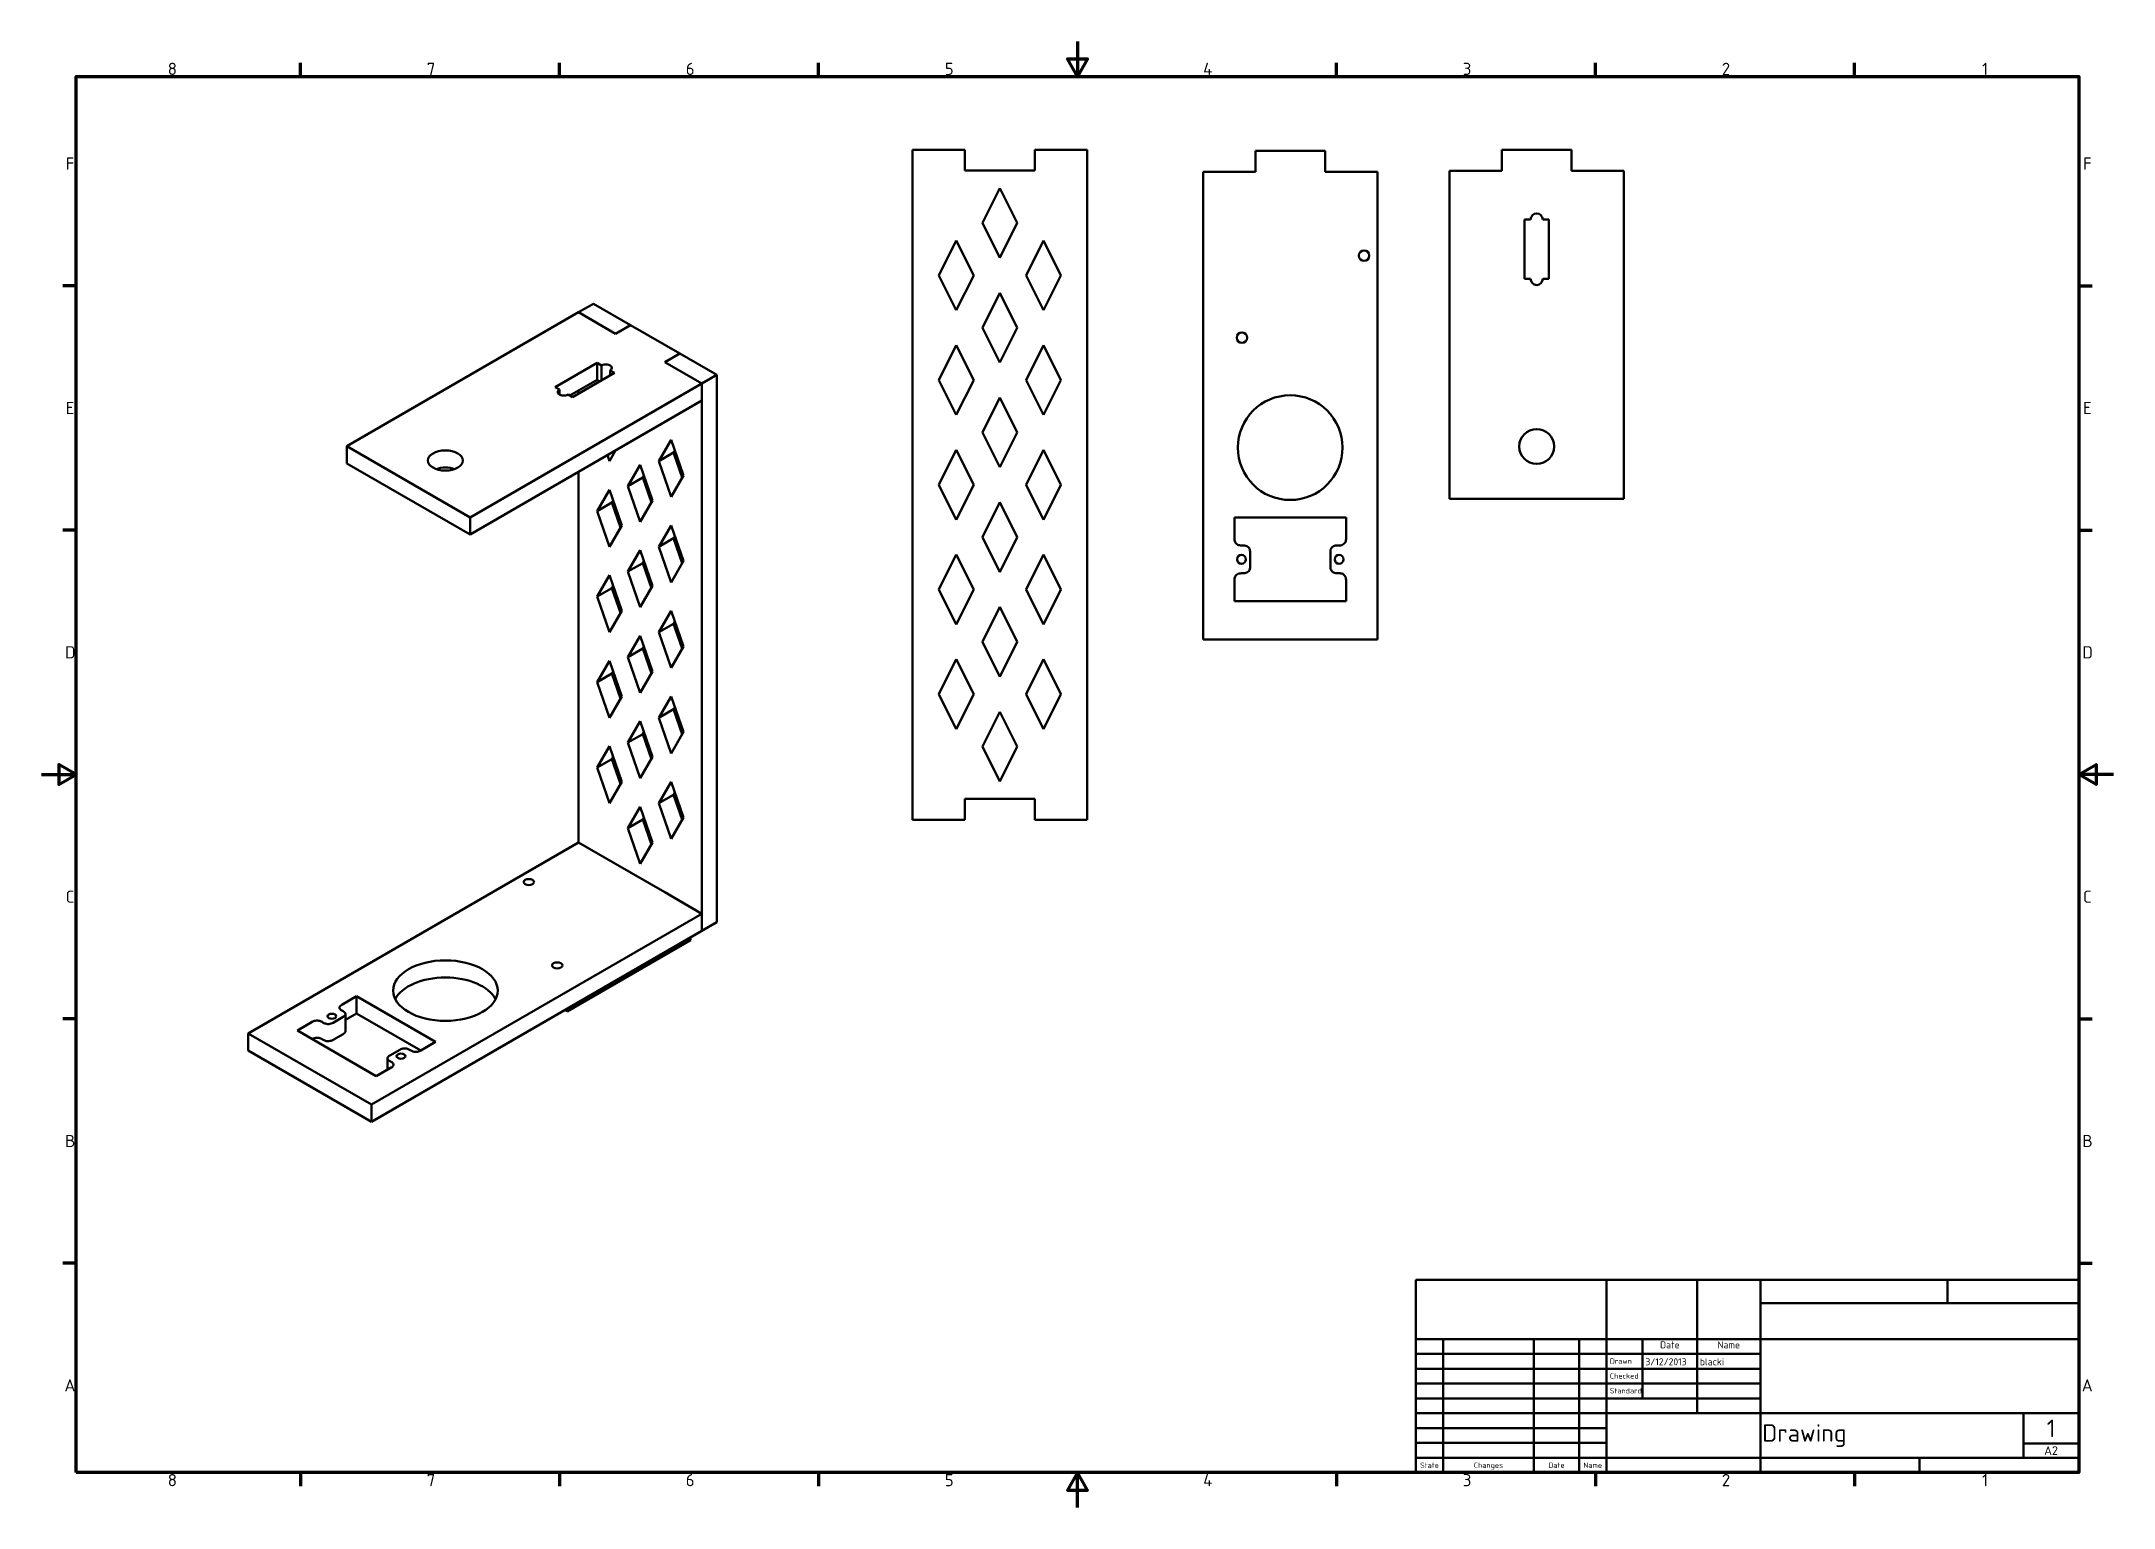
# Model space of a CAD drawing. Header units: millimetres. Extents: x 0 to 594, y 0 to 420.
import ezdxf
from ezdxf.enums import TextEntityAlignment as Align

# ---------------------------------------------------------------- set-up
doc = ezdxf.new("R2010")
doc.units = ezdxf.units.MM
for name, color, linetype, lineweight in [('Border (ISO)', 7, 'Continuous', 70), ('Title (ISO)', 7, 'Continuous', 50), ('Visible (ISO)', 7, 'Continuous', 50)]:
    doc.layers.add(name, color=color, linetype=linetype, lineweight=lineweight)
doc.styles.add('Note Text (DIN)', font='isocpeur.ttf')
doc.styles.add('Text Style41', font='isocpeur.ttf')
doc.styles.add('Text Style43', font='isocpeur.ttf')
doc.styles.add('Text Style44', font='isocpeur.ttf')
doc.styles.add('Text Style46', font='isocpeur.ttf')

# ---------------------------------------------------------------- blocks, each defined once
blk = doc.blocks.new('Borders Default Border')
at = {"layer": 'Border (ISO)'}
for p, q in [((74.25, 410), (74.25, 413.9)), ((148.5, 410), (148.5, 413.9)), ((222.75, 410), (222.75, 413.9)), ((371.25, 410), (371.25, 413.9)), ((445.5, 410), (445.5, 413.9)), ((519.75, 410), (519.75, 413.9)), ((10, 350), (6.1, 350)), ((584, 350), (587.9, 350)), ((10, 280), (6.1, 280)), ((584, 280), (587.9, 280)), ((10, 140), (6.1, 140)), ((584, 140), (587.9, 140)), ((10, 70), (6.1, 70)), ((584, 70), (587.9, 70)), ((74.25, 10), (74.25, 6.1)), ((148.5, 10), (148.5, 6.1)), ((222.75, 10), (222.75, 6.1)), ((371.25, 10), (371.25, 6.1)), ((445.5, 10), (445.5, 6.1)), ((519.75, 10), (519.75, 6.1))]:
    blk.add_line(p, q, dxfattribs=at)
at = {"layer": 'Border (ISO)', "flags": 128}
for points in [[(297, 420), (297, 410), (294.11, 415), (299.89, 415), (297, 410)], [(10, 10), (10, 410), (584, 410), (584, 10), (10, 10)], [(0, 210), (10, 210), (5, 212.89), (5, 207.11), (10, 210)], [(594, 210), (584, 210), (589, 212.89), (589, 207.11), (584, 210)], [(297, 0), (297, 10), (294.11, 5), (299.89, 5), (297, 10)]]:
    blk.add_lwpolyline(points, dxfattribs=at)
at = {"layer": 'Border (ISO)', "char_height": 3.5, "attachment_point": 7, "style": 'Note Text (DIN)'}
for s, insert in [('8', (36.2, 410.4)), ('7', (110.45, 410.4)), ('6', (184.7, 410.4)), ('5', (258.95, 410.4)), ('4', (333.03, 410.4)), ('3', (407.45, 410.4)), ('2', (481.7, 410.4)), ('1', (556.3, 410.4)), ('F', (6.93, 383.25)), ('F', (585.23, 383.25)), ('E', (6.93, 313.25)), ('E', (585.23, 313.25)), ('D', (6.75, 243.25)), ('D', (585.05, 243.25)), ('C', (6.93, 173.25)), ('C', (585.23, 173.25)), ('B', (6.75, 103.25)), ('B', (585.05, 103.25)), ('A', (6.58, 33.25)), ('A', (584.88, 33.25)), ('8', (36.2, 6.1)), ('7', (110.45, 6.1)), ('6', (184.7, 6.1)), ('5', (258.95, 6.1)), ('4', (333.03, 6.1)), ('3', (407.45, 6.1)), ('2', (481.7, 6.1)), ('1', (556.3, 6.1))]:
    blk.add_mtext(s, dxfattribs=dict(at, insert=insert))
blk = doc.blocks.new('Title Blocks DIN')
at = {"layer": 'Title (ISO)'}
for p, q in [((288.4, 155.08), (98.4, 155.08)), ((98.4, 155.08), (98.4, 99.83)), ((153, 99.83), (153, 155.08)), ((179, 138.08), (179, 155.08)), ((197.2, 99.83), (197.2, 155.08)), ((250.8, 148.33), (250.8, 155.08)), ((288.4, 99.83), (288.4, 155.08)), ((197.2, 148.33), (288.4, 148.33)), ((98.4, 138.08), (288.4, 138.08)), ((106.2, 99.83), (106.2, 138.08)), ((132.2, 99.83), (132.2, 138.08)), ((145.2, 99.83), (145.2, 138.08)), ((163.4, 121.08), (163.4, 138.08)), ((179, 116.83), (179, 138.08)), ((98.4, 133.83), (153, 133.83)), ((153, 133.83), (197.2, 133.83)), ((98.4, 129.58), (153, 129.58)), ((98.4, 125.33), (153, 125.33)), ((153, 129.58), (197.2, 129.58)), ((153, 125.33), (197.2, 125.33)), ((98.4, 121.08), (153, 121.08)), ((153, 121.08), (197.2, 121.08)), ((98.4, 116.83), (153, 116.83)), ((153, 116.83), (288.4, 116.83)), ((272.6, 104.08), (272.6, 116.83)), ((98.4, 112.58), (153, 112.58)), ((153, 108.33), (98.4, 108.33)), ((272.6, 108.22), (288.4, 108.22)), ((98.4, 104.08), (153, 104.08)), ((153, 104.08), (197.2, 104.08)), ((197.2, 104.08), (288.4, 104.08)), ((242.8, 99.83), (242.8, 104.08)), ((98.4, 99.83), (288.4, 99.83))]:
    blk.add_line(p, q, dxfattribs=at)
at = {"layer": 'Title (ISO)', "style": 'Text Style46'}
for s, p in [('Date', (171.2, 134.83)), ('Name', (188.1, 134.83))]:
    blk.add_text(s, height=2, dxfattribs=at).set_placement(p, align=Align.BOTTOM_CENTER)
at = {"layer": 'Title (ISO)', "style": 'Text Style44'}
for s, p in [('Drawn', (154, 130.58)), ('Checked', (154, 126.33)), ('Standard', (154, 122.08))]:
    blk.add_text(s, height=1.5, dxfattribs=at).set_placement(p, align=Align.BOTTOM_LEFT)
for s, p in [('State', (102.3, 101.95)), ('Changes', (119.2, 101.95)), ('Date', (138.7, 101.95)), ('Name', (149.1, 101.95))]:
    blk.add_text(s, height=1.5, dxfattribs=at).set_placement(p, align=Align.MIDDLE_CENTER)
at = {"layer": 'Title (ISO)'}
for tag, p, height, style in [('CREATION_DATE_001', (164.2, 130.58), 2, 'Text Style46'), ('AUTHOR_001', (179.8, 130.58), 2, 'Text Style46'), ('PART_NUMBER_001', (197.7, 108.7), 5, 'Text Style41'), ('Sheet_number_001', (279.25, 110.02), 5, 'Text Style41'), ('Sheet_Size_001', (278.5, 104.9), 2.5, 'Text Style43')]:
    blk.add_attdef(tag, p, '', height=height, dxfattribs=dict(at, style=style))
at = {"layer": 'Title (ISO)', "style": 'Text Style46'}
for tag, p in [('CHECKED_DATE', (164.4, 126.33)), ('CHECKED_BY', (180, 126.33)), ('ENG_APPROVAL_DATE', (164.4, 122.08)), ('ENG_APPROVED_BY', (180, 122.08))]:
    blk.add_attdef(tag, text='', height=2, dxfattribs=at).set_placement(p, align=Align.BOTTOM_LEFT)
at = {"layer": 'Title (ISO)', "style": 'Text Style41'}
blk.add_attdef('TITLE', text='', height=5, dxfattribs=at).set_placement((198.2, 127.45), align=Align.MIDDLE_LEFT)

msp = doc.modelspace()

# ---------------------------------------------------------------- linework, layer by layer
at = {"layer": 'Visible (ISO)'}
for p, q in [((264.74, 389), (249.74, 389)), ((249.74, 389), (249.74, 197)), ((264.74, 383), (264.74, 389)), ((299.74, 389), (284.74, 389)), ((284.74, 389), (284.74, 383)), ((299.74, 197), (299.74, 389)), ((347.98, 388.64), (347.98, 382.64)), ((347.98, 388.64), (367.98, 388.64)), ((367.98, 382.64), (367.98, 388.64)), ((418.63, 388.97), (418.63, 382.97)), ((418.63, 388.97), (438.63, 388.97)), ((438.63, 382.97), (438.63, 388.97)), ((264.74, 383), (284.74, 383)), ((347.98, 382.64), (332.98, 382.64)), ((332.98, 248.64), (332.98, 382.64)), ((382.98, 382.64), (367.98, 382.64)), ((382.98, 382.64), (382.98, 248.64)), ((418.63, 382.97), (403.63, 382.97)), ((403.63, 288.97), (403.63, 382.97)), ((453.63, 382.97), (438.63, 382.97)), ((453.63, 382.97), (453.63, 288.97)), ((269.74, 368), (274.74, 378)), ((274.74, 378), (279.74, 368)), ((425.13, 368.97), (426.88, 368.97)), ((425.13, 351.97), (425.13, 368.97)), ((430.38, 368.97), (432.13, 368.97)), ((432.13, 368.97), (432.13, 351.97)), ((257.24, 353), (262.24, 363)), ((262.24, 363), (267.24, 353)), ((274.74, 358), (269.74, 368)), ((279.74, 368), (274.74, 358)), ((282.24, 353), (287.24, 363)), ((287.24, 363), (292.24, 353)), ((262.24, 343), (257.24, 353)), ((267.24, 353), (262.24, 343)), ((287.24, 343), (282.24, 353)), ((292.24, 353), (287.24, 343)), ((426.88, 351.97), (425.13, 351.97)), ((432.13, 351.97), (430.38, 351.97)), ((158.22, 344.86), (153.98, 342.42)), ((158.22, 344.86), (168.83, 338.74)), ((269.74, 338), (274.74, 348)), ((274.74, 348), (279.74, 338)), ((87.51, 304.04), (153.98, 342.42)), ((164.59, 336.29), (153.98, 342.42)), ((153.98, 342.42), (164.59, 336.29)), ((168.83, 338.74), (164.59, 336.29)), ((168.83, 338.74), (164.59, 336.29)), ((168.83, 338.74), (182.97, 330.58)), ((257.24, 323), (262.24, 333)), ((262.24, 333), (267.24, 323)), ((274.74, 328), (269.74, 338)), ((279.74, 338), (274.74, 328)), ((282.24, 323), (287.24, 333)), ((287.24, 333), (292.24, 323)), ((147.26, 320.98), (159.29, 327.92)), ((159.29, 327.92), (160.52, 327.21)), ((159.29, 327.92), (159.29, 323.02)), ((160.52, 322.92), (160.52, 327.21)), ((178.73, 328.13), (182.97, 330.58)), ((182.97, 330.58), (178.73, 328.13)), ((189.34, 322), (178.73, 328.13)), ((178.73, 328.13), (189.34, 322)), ((182.97, 330.58), (193.58, 324.45)), ((189.34, 322), (122.87, 283.63)), ((148.5, 320.27), (147.26, 320.98)), ((159.29, 323.02), (151.51, 318.53)), ((164.23, 325.06), (152.21, 318.12)), ((159.99, 322.62), (159.29, 323.02)), ((163, 325.78), (164.23, 325.06)), ((163, 325.78), (163, 324.35)), ((193.58, 324.45), (189.34, 322)), ((189.34, 317.1), (189.34, 322)), ((189.34, 322), (189.34, 165.24)), ((193.58, 324.45), (193.58, 167.68)), ((262.24, 313), (257.24, 323)), ((267.24, 323), (262.24, 313)), ((287.24, 313), (282.24, 323)), ((292.24, 323), (287.24, 313)), ((189.34, 317.1), (122.87, 278.73)), ((148.5, 320.27), (148.5, 318.84)), ((152.21, 318.12), (150.98, 318.84)), ((153.98, 319.96), (153.98, 319.14)), ((269.74, 308), (274.74, 318)), ((274.74, 318), (279.74, 308)), ((87.51, 299.14), (87.51, 304.04)), ((122.87, 283.63), (87.51, 304.04)), ((176.96, 299.75), (180.5, 305.88)), ((180.5, 305.88), (184.03, 295.67)), ((257.24, 293), (262.24, 303)), ((262.24, 303), (267.24, 293)), ((274.74, 298), (269.74, 308)), ((279.74, 308), (274.74, 298)), ((282.24, 293), (287.24, 303)), ((287.24, 303), (292.24, 293)), ((122.87, 278.73), (87.51, 299.14)), ((162.82, 299.75), (162.23, 301.45)), ((164.59, 302.81), (162.82, 299.75)), ((168.12, 292.61), (171.66, 298.73)), ((171.66, 298.73), (175.2, 288.53)), ((181.21, 302.2), (176.96, 299.75)), ((180.5, 289.55), (176.96, 299.75)), ((181.56, 302.81), (181.21, 302.2)), ((181.21, 302.2), (183.68, 295.06)), ((153.98, 296.69), (153.98, 190.55)), ((159.29, 285.46), (162.82, 291.59)), ((162.82, 291.59), (166.36, 281.38)), ((172.37, 295.06), (168.12, 292.61)), ((171.66, 282.4), (168.12, 292.61)), ((172.72, 295.67), (172.37, 295.06)), ((172.37, 295.06), (174.84, 287.91)), ((184.03, 295.67), (180.5, 289.55)), ((262.24, 283), (257.24, 293)), ((267.24, 293), (262.24, 283)), ((287.24, 283), (282.24, 293)), ((292.24, 293), (287.24, 283)), ((163.53, 287.91), (159.29, 285.46)), ((162.82, 275.26), (159.29, 285.46)), ((163.88, 288.53), (163.53, 287.91)), ((163.53, 287.91), (166, 280.77)), ((175.2, 288.53), (171.66, 282.4)), ((269.74, 278), (274.74, 288)), ((274.74, 288), (279.74, 278)), ((453.63, 288.97), (403.63, 288.97)), ((122.87, 278.73), (122.87, 283.63)), ((166.36, 281.38), (162.82, 275.26)), ((176.96, 275.26), (180.5, 281.38)), ((180.5, 281.38), (184.03, 271.18)), ((341.98, 277.64), (341.98, 283.64)), ((341.98, 283.64), (373.98, 283.64)), ((373.98, 283.64), (373.98, 277.64)), ((168.12, 268.11), (171.66, 274.24)), ((171.66, 274.24), (175.2, 264.03)), ((181.21, 277.71), (176.96, 275.26)), ((180.5, 265.05), (176.96, 275.26)), ((181.56, 278.32), (181.21, 277.71)), ((181.21, 277.71), (183.68, 270.56)), ((274.74, 268), (269.74, 278)), ((279.74, 278), (274.74, 268)), ((344.48, 275.64), (343.98, 275.64)), ((346.48, 269.64), (346.48, 273.64)), ((369.48, 273.64), (369.48, 269.64)), ((371.98, 275.64), (371.48, 275.64)), ((172.37, 270.56), (168.12, 268.11)), ((171.66, 257.91), (168.12, 268.11)), ((172.72, 271.18), (172.37, 270.56)), ((172.37, 270.56), (174.84, 263.42)), ((184.03, 271.18), (180.5, 265.05)), ((257.24, 263), (262.24, 273)), ((262.24, 273), (267.24, 263)), ((282.24, 263), (287.24, 273)), ((287.24, 273), (292.24, 263)), ((343.98, 267.64), (344.48, 267.64)), ((371.48, 267.64), (371.98, 267.64)), ((159.29, 260.97), (162.82, 267.09)), ((163.53, 263.42), (159.29, 260.97)), ((162.82, 267.09), (166.36, 256.89)), ((163.88, 264.03), (163.53, 263.42)), ((163.53, 263.42), (166, 256.27)), ((175.2, 264.03), (171.66, 257.91)), ((262.24, 253), (257.24, 263)), ((267.24, 263), (262.24, 253)), ((287.24, 253), (282.24, 263)), ((292.24, 263), (287.24, 253)), ((341.98, 259.64), (341.98, 265.64)), ((373.98, 265.64), (373.98, 259.64)), ((162.82, 250.76), (159.29, 260.97)), ((166.36, 256.89), (162.82, 250.76)), ((176.96, 250.76), (180.5, 256.89)), ((180.5, 256.89), (184.03, 246.68)), ((269.74, 248), (274.74, 258)), ((274.74, 258), (279.74, 248)), ((373.98, 259.64), (341.98, 259.64)), ((168.12, 243.62), (171.66, 249.74)), ((171.66, 249.74), (175.2, 239.54)), ((181.21, 253.21), (176.96, 250.76)), ((180.5, 240.56), (176.96, 250.76)), ((181.56, 253.83), (181.21, 253.21)), ((181.21, 253.21), (183.68, 246.07)), ((172.37, 246.07), (168.12, 243.62)), ((171.66, 233.41), (168.12, 243.62)), ((172.72, 246.68), (172.37, 246.07)), ((172.37, 246.07), (174.84, 238.92)), ((184.03, 246.68), (180.5, 240.56)), ((274.74, 238), (269.74, 248)), ((279.74, 248), (274.74, 238)), ((382.98, 248.64), (332.98, 248.64)), ((159.29, 236.47), (162.82, 242.6)), ((163.53, 238.92), (159.29, 236.47)), ((162.82, 242.6), (166.36, 232.39)), ((163.88, 239.54), (163.53, 238.92)), ((163.53, 238.92), (166, 231.78)), ((175.2, 239.54), (171.66, 233.41)), ((257.24, 233), (262.24, 243)), ((262.24, 243), (267.24, 233)), ((282.24, 233), (287.24, 243)), ((287.24, 243), (292.24, 233)), ((162.82, 226.27), (159.29, 236.47)), ((166.36, 232.39), (162.82, 226.27)), ((176.96, 226.27), (180.5, 232.39)), ((180.5, 232.39), (184.03, 222.19)), ((262.24, 223), (257.24, 233)), ((267.24, 233), (262.24, 223)), ((287.24, 223), (282.24, 233)), ((292.24, 233), (287.24, 223)), ((181.21, 228.72), (176.96, 226.27)), ((180.5, 216.06), (176.96, 226.27)), ((181.56, 229.33), (181.21, 228.72)), ((181.21, 228.72), (183.68, 221.57)), ((269.74, 218), (274.74, 228)), ((274.74, 228), (279.74, 218)), ((168.12, 219.12), (171.66, 225.25)), ((172.37, 221.57), (168.12, 219.12)), ((171.66, 225.25), (175.2, 215.04)), ((172.72, 222.19), (172.37, 221.57)), ((172.37, 221.57), (174.84, 214.43)), ((184.03, 222.19), (180.5, 216.06)), ((159.29, 211.98), (162.82, 218.1)), ((163.53, 214.43), (159.29, 211.98)), ((162.82, 218.1), (166.36, 207.9)), ((163.88, 215.04), (163.53, 214.43)), ((163.53, 214.43), (166, 207.28)), ((171.66, 208.92), (168.12, 219.12)), ((175.2, 215.04), (171.66, 208.92)), ((274.74, 208), (269.74, 218)), ((279.74, 218), (274.74, 208)), ((162.82, 201.77), (159.29, 211.98)), ((166.36, 207.9), (162.82, 201.77)), ((176.96, 201.77), (180.5, 207.9)), ((181.21, 204.22), (176.96, 201.77)), ((180.5, 207.9), (184.03, 197.69)), ((181.56, 204.84), (181.21, 204.22)), ((181.21, 204.22), (183.68, 197.08)), ((264.74, 197), (264.74, 203)), ((284.74, 203), (264.74, 203)), ((284.74, 203), (284.74, 197)), ((168.12, 194.63), (171.66, 200.75)), ((172.37, 197.08), (168.12, 194.63)), ((171.66, 200.75), (175.2, 190.55)), ((172.72, 197.69), (172.37, 197.08)), ((172.37, 197.08), (174.84, 189.93)), ((180.5, 191.57), (176.96, 201.77)), ((184.03, 197.69), (180.5, 191.57)), ((249.74, 197), (264.74, 197)), ((284.74, 197), (299.74, 197)), ((153.98, 190.55), (59.23, 135.84)), ((164.59, 184.42), (153.98, 190.55)), ((171.66, 184.42), (168.12, 194.63)), ((175.2, 190.55), (171.66, 184.42)), ((164.59, 184.42), (178.73, 176.26)), ((189.34, 170.13), (178.73, 176.26)), ((94.58, 115.43), (189.34, 170.13)), ((189.34, 165.24), (189.34, 170.13)), ((193.58, 167.68), (189.34, 165.24)), ((94.58, 110.53), (189.34, 165.24)), ((150.68, 142.15), (186.04, 162.57)), ((186.04, 163.33), (186.04, 162.57)), ((86.1, 144.01), (90.34, 146.46)), ((90.34, 146.46), (112.97, 133.39)), ((90.34, 146.46), (90.34, 141.56)), ((150.68, 142.92), (150.68, 142.15)), ((73.37, 136.66), (77.61, 139.11)), ((96, 123.59), (73.37, 136.66)), ((80.44, 139.11), (80.8, 138.9)), ((83.62, 138.9), (86.45, 140.54)), ((86.45, 142.17), (86.1, 142.37)), ((90.34, 141.56), (87.13, 139.71)), ((87.13, 141.35), (87.13, 136.45)), ((108.73, 130.94), (90.34, 141.56)), ((150.02, 142.54), (150.68, 142.15)), ((59.23, 135.84), (59.23, 130.94)), ((59.23, 135.84), (94.58, 115.43)), ((59.23, 130.94), (94.58, 110.53)), ((80.8, 134), (80.44, 134.21)), ((86.45, 135.64), (83.62, 134)), ((102.72, 131.15), (99.89, 129.51)), ((105.9, 130.94), (105.55, 131.15)), ((112.97, 133.39), (108.73, 130.94)), ((100.24, 126.04), (96, 123.59)), ((99.21, 125.45), (99.21, 128.7)), ((99.89, 127.88), (100.24, 127.68)), ((94.58, 115.43), (94.58, 110.53))]:
    msp.add_line(p, q, dxfattribs=at)
for centre, radius in [((379.14, 358.64), 1.5), ((344.14, 335.14), 1.5), ((357.98, 303.64), 15), ((428.63, 303.97), 5), ((343.98, 271.64), 1.25), ((371.98, 271.64), 1.25)]:
    msp.add_circle(centre, radius, dxfattribs=at)
for centre, start, end in [((428.63, 368.97), 0, 180), ((428.63, 351.97), 180, 0)]:
    msp.add_arc(centre, 1.75, start, end, dxfattribs=at)
for centre, major_axis, start_param, end_param in [((161.76, 326.49), (1.75, 0), 5.497787, 8.63938), ((149.74, 319.55), (-1.75, 0), 5.497787, 8.63938), ((115.8, 295.06), (-5, 0), 4.15479, 5.269988), ((115.8, 143.19), (15, 0), 0.286757, 2.854836)]:
    msp.add_ellipse(centre, major_axis=major_axis, ratio=0.57735, start_param=start_param, end_param=end_param, dxfattribs=at)
for centre, major_axis in [((115.8, 299.96), (5, 0)), ((139.72, 179.18), (1.5, 0)), ((115.8, 148.09), (15, 0)), ((147.85, 155.3), (1.5, 0)), ((83.27, 140.74), (1.25, 0)), ((103.07, 129.31), (1.25, 0))]:
    msp.add_ellipse(centre, major_axis=major_axis, ratio=0.57735, dxfattribs=at)
for points, knots in [([(341.98, 277.64), (341.98, 277.4), (341.98, 277.14), (342.13, 276.65), (342.24, 276.46), (342.52, 276.12), (342.7, 275.96), (343.12, 275.74), (343.29, 275.7), (343.63, 275.64), (343.81, 275.64), (343.98, 275.64)], [0, 0, 0, 0, 0.0729016, 0.0729016, 0.1284561, 0.1284561, 0.1795688, 0.1795688, 0.2215881, 0.2215881, 0.2719873, 0.2719873, 0.2719873, 0.2719873]), ([(344.48, 275.64), (344.72, 275.64), (344.98, 275.64), (345.47, 275.49), (345.66, 275.38), (346, 275.1), (346.16, 274.92), (346.38, 274.5), (346.42, 274.33), (346.48, 273.99), (346.48, 273.81), (346.48, 273.64)], [0, 0, 0, 0, 0.0729016, 0.0729016, 0.1284561, 0.1284561, 0.1795688, 0.1795688, 0.2215881, 0.2215881, 0.2719873, 0.2719873, 0.2719873, 0.2719873]), ([(369.48, 273.64), (369.48, 273.89), (369.48, 274.15), (369.63, 274.64), (369.74, 274.83), (370.02, 275.17), (370.2, 275.33), (370.62, 275.54), (370.79, 275.59), (371.13, 275.64), (371.31, 275.64), (371.48, 275.64)], [0, 0, 0, 0, 0.0729016, 0.0729016, 0.1284561, 0.1284561, 0.1795688, 0.1795688, 0.2215881, 0.2215881, 0.2719873, 0.2719873, 0.2719873, 0.2719873]), ([(371.98, 275.64), (372.22, 275.64), (372.48, 275.64), (372.97, 275.8), (373.16, 275.9), (373.5, 276.19), (373.66, 276.37), (373.88, 276.78), (373.92, 276.96), (373.98, 277.3), (373.98, 277.47), (373.98, 277.64)], [0, 0, 0, 0, 0.0729016, 0.0729016, 0.1284561, 0.1284561, 0.1795688, 0.1795688, 0.2215881, 0.2215881, 0.2719873, 0.2719873, 0.2719873, 0.2719873]), ([(343.98, 267.64), (343.73, 267.64), (343.47, 267.64), (342.98, 267.49), (342.79, 267.38), (342.45, 267.1), (342.29, 266.92), (342.08, 266.5), (342.03, 266.33), (341.98, 265.99), (341.98, 265.81), (341.98, 265.64)], [0, 0, 0, 0, 0.0729016, 0.0729016, 0.1284561, 0.1284561, 0.1795688, 0.1795688, 0.2215881, 0.2215881, 0.2719873, 0.2719873, 0.2719873, 0.2719873]), ([(346.48, 269.64), (346.48, 269.4), (346.48, 269.14), (346.32, 268.65), (346.22, 268.46), (345.93, 268.12), (345.75, 267.96), (345.34, 267.74), (345.16, 267.7), (344.82, 267.64), (344.65, 267.64), (344.48, 267.64)], [0, 0, 0, 0, 0.0729016, 0.0729016, 0.1284561, 0.1284561, 0.1795688, 0.1795688, 0.2215881, 0.2215881, 0.2719873, 0.2719873, 0.2719873, 0.2719873]), ([(371.48, 267.64), (371.23, 267.64), (370.97, 267.64), (370.48, 267.8), (370.29, 267.9), (369.95, 268.19), (369.79, 268.37), (369.58, 268.78), (369.53, 268.96), (369.48, 269.3), (369.48, 269.47), (369.48, 269.64)], [0, 0, 0, 0, 0.0729016, 0.0729016, 0.1284561, 0.1284561, 0.1795688, 0.1795688, 0.2215881, 0.2215881, 0.2719873, 0.2719873, 0.2719873, 0.2719873]), ([(373.98, 265.64), (373.98, 265.89), (373.98, 266.15), (373.82, 266.64), (373.72, 266.83), (373.43, 267.17), (373.25, 267.33), (372.84, 267.54), (372.66, 267.59), (372.32, 267.64), (372.15, 267.64), (371.98, 267.64)], [0, 0, 0, 0, 0.0729016, 0.0729016, 0.1284561, 0.1284561, 0.1795688, 0.1795688, 0.2215881, 0.2215881, 0.2719873, 0.2719873, 0.2719873, 0.2719873]), ([(86.1, 144.01), (85.93, 143.91), (85.74, 143.8), (85.51, 143.54), (85.45, 143.42), (85.41, 143.16), (85.42, 143.02), (85.56, 142.77), (85.65, 142.67), (85.86, 142.51), (85.98, 142.44), (86.1, 142.37)], [0, 0, 0, 0, 0.0729016, 0.0729016, 0.1284561, 0.1284561, 0.1795688, 0.1795688, 0.2215881, 0.2215881, 0.2719873, 0.2719873, 0.2719873, 0.2719873]), ([(80.44, 139.11), (80.27, 139.21), (80.09, 139.31), (79.63, 139.45), (79.42, 139.49), (78.98, 139.51), (78.74, 139.5), (78.29, 139.42), (78.14, 139.36), (77.86, 139.25), (77.73, 139.18), (77.61, 139.11)], [0, 0, 0, 0, 0.0729016, 0.0729016, 0.1284561, 0.1284561, 0.1795688, 0.1795688, 0.2215881, 0.2215881, 0.2719873, 0.2719873, 0.2719873, 0.2719873]), ([(83.62, 138.9), (83.45, 138.8), (83.27, 138.7), (82.81, 138.56), (82.6, 138.53), (82.16, 138.5), (81.92, 138.51), (81.48, 138.59), (81.32, 138.65), (81.04, 138.76), (80.92, 138.83), (80.8, 138.9)], [0, 0, 0, 0, 0.0729016, 0.0729016, 0.1284561, 0.1284561, 0.1795688, 0.1795688, 0.2215881, 0.2215881, 0.2719873, 0.2719873, 0.2719873, 0.2719873]), ([(86.45, 142.17), (86.63, 142.07), (86.81, 141.96), (87.05, 141.7), (87.11, 141.58), (87.15, 141.32), (87.13, 141.18), (86.99, 140.93), (86.9, 140.84), (86.7, 140.68), (86.57, 140.61), (86.45, 140.54)], [0, 0, 0, 0, 0.0729016, 0.0729016, 0.1284561, 0.1284561, 0.1795688, 0.1795688, 0.2215881, 0.2215881, 0.2719873, 0.2719873, 0.2719873, 0.2719873]), ([(77.61, 134.21), (77.79, 134.31), (77.97, 134.41), (78.43, 134.55), (78.64, 134.59), (79.08, 134.61), (79.32, 134.6), (79.76, 134.52), (79.92, 134.47), (80.2, 134.35), (80.32, 134.28), (80.44, 134.21)], [0, 0, 0, 0, 0.0729016, 0.0729016, 0.1284561, 0.1284561, 0.1795688, 0.1795688, 0.2215881, 0.2215881, 0.2719873, 0.2719873, 0.2719873, 0.2719873]), ([(80.8, 134), (80.97, 133.91), (81.15, 133.8), (81.61, 133.66), (81.82, 133.63), (82.26, 133.6), (82.5, 133.61), (82.95, 133.69), (83.1, 133.75), (83.38, 133.86), (83.5, 133.94), (83.62, 134)], [0, 0, 0, 0, 0.0729016, 0.0729016, 0.1284561, 0.1284561, 0.1795688, 0.1795688, 0.2215881, 0.2215881, 0.2719873, 0.2719873, 0.2719873, 0.2719873]), ([(86.45, 135.64), (86.63, 135.74), (86.81, 135.84), (87.05, 136.11), (87.11, 136.23), (87.13, 136.39), (87.13, 136.42), (87.13, 136.45)], [0, 0, 0, 0, 0.0729016, 0.0729016, 0.1284561, 0.1284561, 0.141142, 0.141142, 0.141142, 0.141142]), ([(102.72, 131.15), (102.89, 131.25), (103.07, 131.35), (103.53, 131.49), (103.74, 131.52), (104.18, 131.55), (104.42, 131.54), (104.87, 131.46), (105.02, 131.4), (105.3, 131.29), (105.43, 131.22), (105.55, 131.15)], [0, 0, 0, 0, 0.0729016, 0.0729016, 0.1284561, 0.1284561, 0.1795688, 0.1795688, 0.2215881, 0.2215881, 0.2719873, 0.2719873, 0.2719873, 0.2719873]), ([(105.9, 130.94), (106.07, 130.84), (106.25, 130.74), (106.71, 130.6), (106.92, 130.56), (107.36, 130.54), (107.6, 130.55), (108.05, 130.63), (108.21, 130.68), (108.48, 130.8), (108.61, 130.87), (108.73, 130.94)], [0, 0, 0, 0, 0.0729016, 0.0729016, 0.1284561, 0.1284561, 0.1795688, 0.1795688, 0.2215881, 0.2215881, 0.2719873, 0.2719873, 0.2719873, 0.2719873]), ([(99.89, 127.88), (99.72, 127.98), (99.53, 128.09), (99.29, 128.35), (99.23, 128.47), (99.2, 128.73), (99.21, 128.87), (99.35, 129.12), (99.44, 129.21), (99.64, 129.37), (99.77, 129.44), (99.89, 129.51)], [0, 0, 0, 0, 0.0729016, 0.0729016, 0.1284561, 0.1284561, 0.1795688, 0.1795688, 0.2215881, 0.2215881, 0.2719873, 0.2719873, 0.2719873, 0.2719873]), ([(100.24, 126.04), (100.41, 126.14), (100.6, 126.25), (100.84, 126.51), (100.9, 126.63), (100.93, 126.89), (100.92, 127.03), (100.78, 127.28), (100.69, 127.38), (100.49, 127.54), (100.36, 127.61), (100.24, 127.68)], [0, 0, 0, 0, 0.0729016, 0.0729016, 0.1284561, 0.1284561, 0.1795688, 0.1795688, 0.2215881, 0.2215881, 0.2719873, 0.2719873, 0.2719873, 0.2719873])]:
    msp.add_open_spline(points, degree=3, knots=knots, dxfattribs=at)

# ---------------------------------------------------------------- block references
msp.add_blockref('Borders Default Border', (0, 0))
msp.add_blockref('Title Blocks DIN', (295.6, -89.83)).add_auto_attribs({'Sheet_number_001': '1', 'Sheet_Size_001': 'A2', 'PART_NUMBER_001': 'Drawing', 'CREATION_DATE_001': '3/12/2013', 'AUTHOR_001': 'blacki'})

doc.saveas('drawing.dxf')
